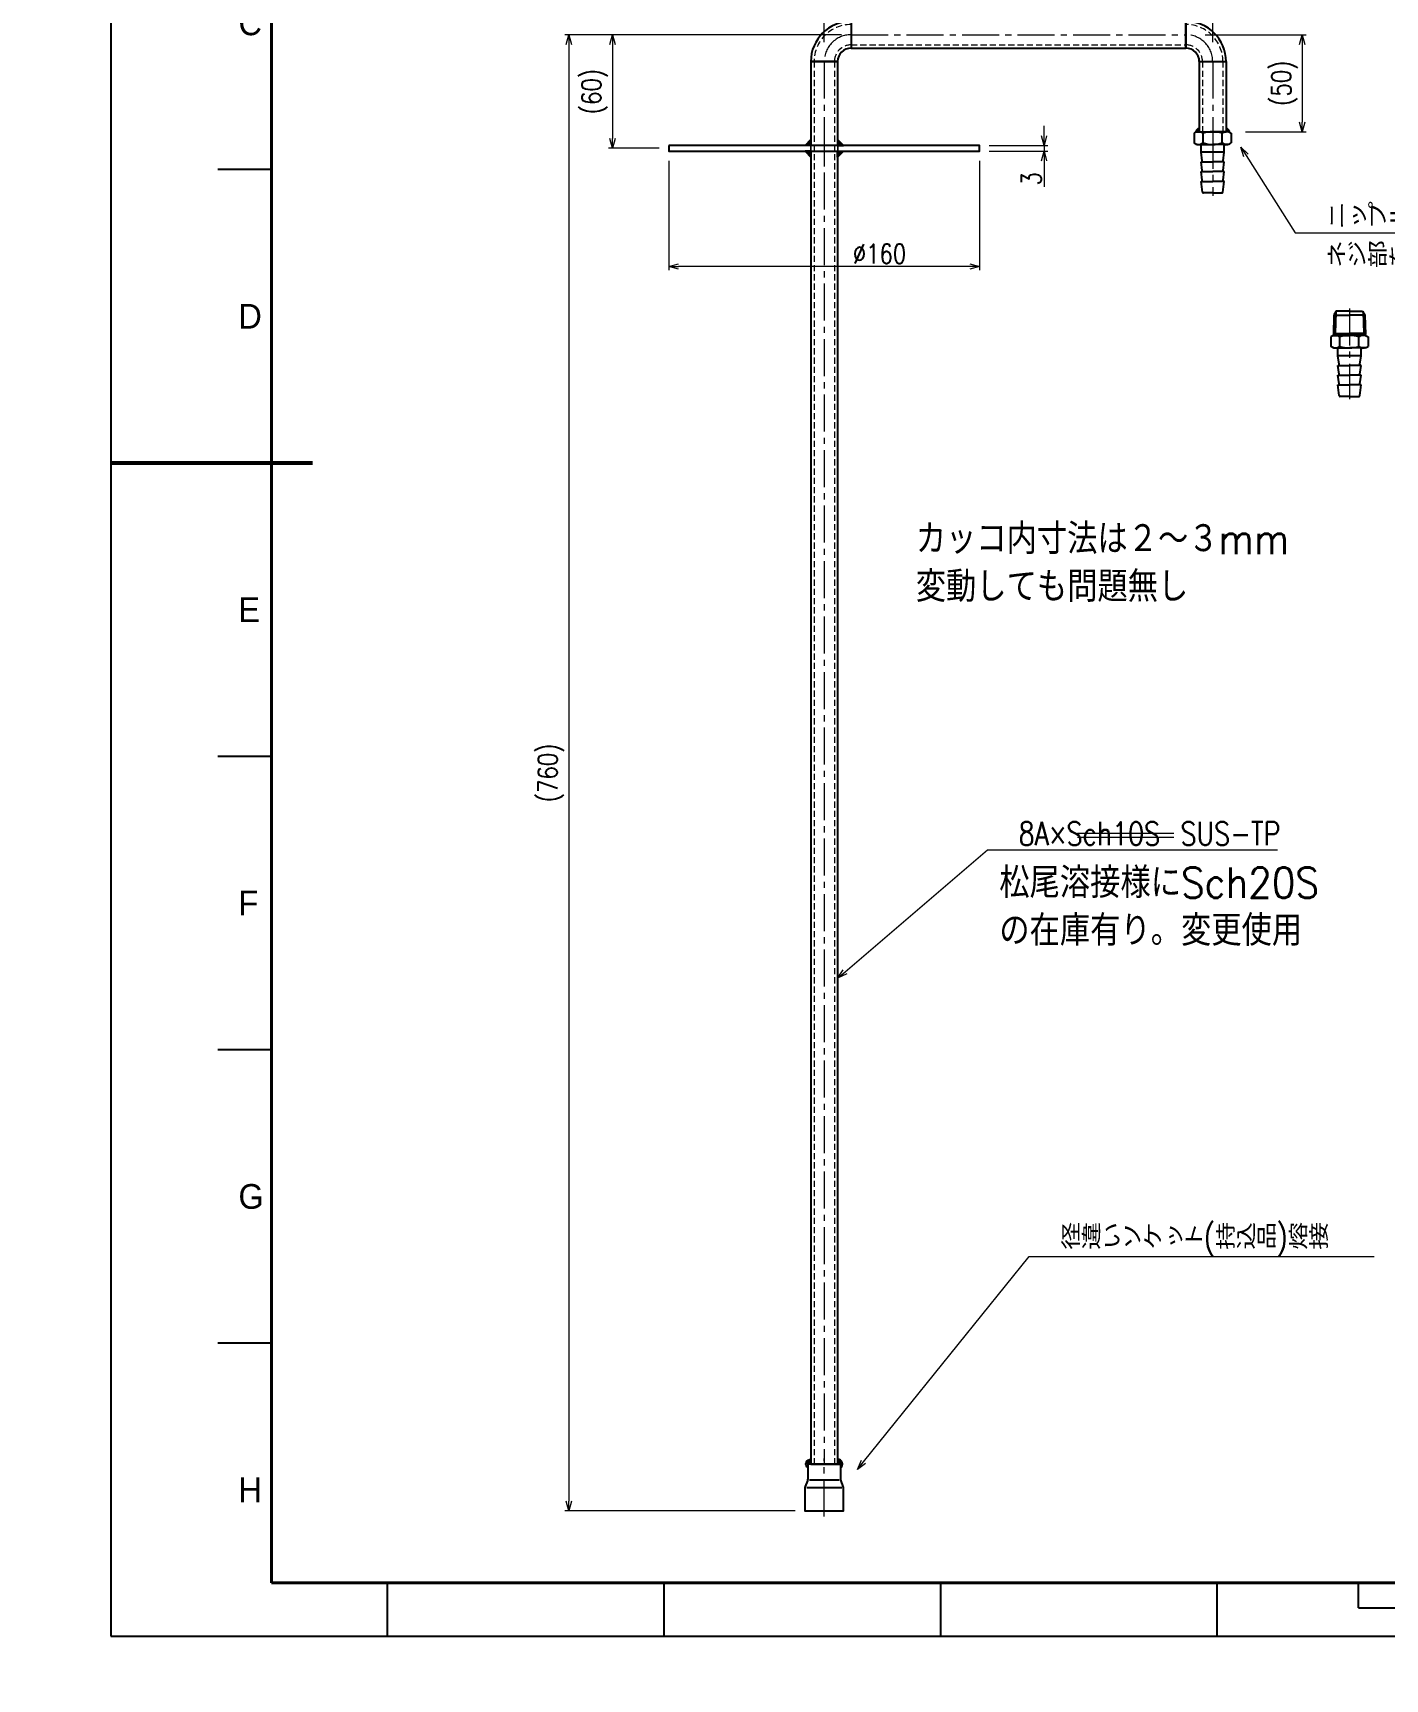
# Model space of a CAD drawing. Header units: millimetres. Extents: x 0 to 70370, y 0 to 11543.
# Drawn here: x 15452 to 16148, y 930 to 1778 of the extents above; entities that cross this region are included whole.
import ezdxf
from ezdxf import colors
from ezdxf.entities.mleader import LeaderData, LeaderLine
from ezdxf.enums import TextEntityAlignment as Align
from ezdxf.math import Vec2, Vec3

# ---------------------------------------------------------------- set-up
doc = ezdxf.new("R2010")
doc.units = ezdxf.units.MM
doc.linetypes.add('CENTER2', pattern=[28.575, 19.05, -3.175, 3.175, -3.175])
doc.linetypes.add('HIDDEN2', pattern=[4.7625, 3.175, -1.5875])
for name, color, linetype, lineweight in [('01_外形線', 7, 'Continuous', 25), ('03_かくれ線', 6, 'HIDDEN2', 13), ('04_中心線', 1, 'CENTER2', 9), ('06_文字', 7, 'Continuous', 13), ('07_寸法線', 3, 'Continuous', 9), ('99_図枠', 7, 'Continuous', 40)]:
    doc.layers.add(name, color=color, linetype=linetype, lineweight=lineweight)
doc.styles.add('KSS_TXT', font='txt.shx', dxfattribs={"bigfont": 'extfont2.shx'})
doc.styles.get("Standard").update_dxf_attribs({"font": 'arial.ttf'})
doc.styles.add('寸法用', font='simplex.shx', dxfattribs={"width": 0.8, "bigfont": '@extfont2.shx'})
doc.styles.add('表題用', font='MS PGothic.ttf')
doc.dimstyles.new('機械製図用', dxfattribs={"dimtxt": 3.5, "dimasz": 3.5, "dimexe": 2, "dimexo": 0, "dimgap": 1.2, "dimtad": 1, "dimdsep": 46, "dimtxsty": '寸法用', "dimblk": 'OPEN30', "dimcen": 0, "dimclrd": 256, "dimclre": 256, "dimclrt": 7, "dimazin": 2, "dimtm": 1e-09, "dimtfac": 0.75, "dimtmove": 0, "dimatfit": 3, "dimldrblk": 'OPEN30', "dimfxl": 1, "dimlwd": -1, "dimlwe": -1, "dimarcsym": 0})

# ---------------------------------------------------------------- blocks, each defined once
blk = doc.blocks.new('_Open30')
at = {"color": 0, "linetype": 'ByBlock', "lineweight": -2}
for p, q in [((-1, 0.27), (0, 0)), ((0, 0), (-1, -0.27)), ((0, 0), (-1, 0))]:
    blk.add_line(p, q, dxfattribs=at)
blk = doc.blocks.new('*D2140')
at = {"layer": '07_寸法線', "transparency": 16777216}
for p, q in [((15868.26, 1776.99), (15725.9, 1776.99)), ((15727.9, 1771.99), (15727.9, 1021.99)), ((15844.46, 1016.99), (15725.9, 1016.99))]:
    blk.add_line(p, q, dxfattribs=at)
at = {"layer": 'Defpoints', "color": 0, "transparency": 16777216}
for p in [(15873.26, 1776.99), (15727.9, 1016.99), (15849.46, 1016.99)]:
    blk.add_point(p, dxfattribs=at)
at = {"layer": '07_寸法線', "transparency": 16777216, "xscale": 5, "yscale": 5, "zscale": 5}
for p, rotation in [((15727.9, 1776.99), 90), ((15727.9, 1016.99), 270)]:
    blk.add_blockref('_Open30', p, dxfattribs=dict(at, rotation=rotation))
at = {"layer": '07_寸法線', "color": 7, "transparency": 16777216, "insert": (15718.78, 1396.99), "char_height": 10, "attachment_point": 5, "rotation": 90, "style": '寸法用'}
blk.add_mtext('(760)', dxfattribs=at)
blk = doc.blocks.new('*D2141')
at = {"layer": '07_寸法線', "transparency": 16777216}
for p, q in [((15859.46, 1773.19), (15859.46, 1816.3)), ((16054.46, 1814.3), (15864.46, 1814.3)), ((16059.46, 1773.19), (16059.46, 1816.3))]:
    blk.add_line(p, q, dxfattribs=at)
at = {"layer": 'Defpoints', "color": 0, "transparency": 16777216}
for p in [(15859.46, 1814.3), (15859.46, 1763.19), (16059.46, 1763.19)]:
    blk.add_point(p, dxfattribs=at)
at = {"layer": '07_寸法線', "transparency": 16777216, "xscale": 5, "yscale": 5, "zscale": 5, "rotation": 180}
blk.add_blockref('_Open30', (15859.46, 1814.3), dxfattribs=at)
at = {"layer": '07_寸法線', "transparency": 16777216, "xscale": 5, "yscale": 5, "zscale": 5}
blk.add_blockref('_Open30', (16059.46, 1814.3), dxfattribs=at)
at = {"layer": '07_寸法線', "color": 7, "transparency": 16777216, "insert": (15959.46, 1823.42), "char_height": 10, "attachment_point": 5, "style": '寸法用'}
blk.add_mtext('(200)', dxfattribs=at)
blk = doc.blocks.new('*D2142')
at = {"layer": '07_寸法線', "transparency": 16777216}
for p, q in [((16055.66, 1776.99), (16107.54, 1776.99)), ((16105.54, 1771.99), (16105.54, 1731.99)), ((16076.36, 1726.99), (16107.54, 1726.99))]:
    blk.add_line(p, q, dxfattribs=at)
at = {"layer": 'Defpoints', "color": 0, "transparency": 16777216}
for p in [(16045.66, 1776.99), (16066.36, 1726.99), (16105.54, 1726.99)]:
    blk.add_point(p, dxfattribs=at)
at = {"layer": '07_寸法線', "transparency": 16777216, "xscale": 5, "yscale": 5, "zscale": 5}
for p, rotation in [((16105.54, 1776.99), 90), ((16105.54, 1726.99), 270)]:
    blk.add_blockref('_Open30', p, dxfattribs=dict(at, rotation=rotation))
at = {"layer": '07_寸法線', "color": 7, "transparency": 16777216, "insert": (16096.42, 1751.99), "char_height": 10, "attachment_point": 5, "rotation": 90, "style": '寸法用'}
blk.add_mtext('(50)', dxfattribs=at)
blk = doc.blocks.new('*D2143')
at = {"layer": '07_寸法線', "transparency": 16777216}
for p, q in [((15854.46, 1776.99), (15748.38, 1776.99)), ((15750.38, 1771.99), (15750.38, 1723.49)), ((15774.46, 1718.49), (15748.38, 1718.49))]:
    blk.add_line(p, q, dxfattribs=at)
at = {"layer": 'Defpoints', "color": 0, "transparency": 16777216}
for p in [(15859.46, 1776.99), (15750.38, 1718.49), (15779.46, 1718.49)]:
    blk.add_point(p, dxfattribs=at)
at = {"layer": '07_寸法線', "transparency": 16777216, "xscale": 5, "yscale": 5, "zscale": 5}
for p, rotation in [((15750.38, 1776.99), 90), ((15750.38, 1718.49), 270)]:
    blk.add_blockref('_Open30', p, dxfattribs=dict(at, rotation=rotation))
at = {"layer": '07_寸法線', "color": 7, "transparency": 16777216, "insert": (15741.26, 1747.74), "char_height": 10, "attachment_point": 5, "rotation": 90, "style": '寸法用'}
blk.add_mtext('(60)', dxfattribs=at)
blk = doc.blocks.new('AM_BALLOON1')
at = {"transparency": 16777216}
blk.add_circle((0, 0), 5, dxfattribs=at)
blk.add_attdef('B_NUMBER', text='', height=3, dxfattribs=at).set_placement((0, 0), align=Align.MIDDLE_CENTER)
blk = doc.blocks.new('_OPEN')
at = {"color": 0, "linetype": 'ByBlock'}
for p, q in [((-1, 0.17), (0, 0)), ((0, 0), (-1, -0.17)), ((0, 0), (-1, 0))]:
    blk.add_line(p, q, dxfattribs=at)
blk = doc.blocks.new('*D2153')
at = {"layer": '07_寸法線', "transparency": 16777216}
for p, q in [((15779.46, 1711.99), (15779.46, 1655.69)), ((15939.46, 1711.99), (15939.46, 1655.69)), ((15934.46, 1657.69), (15784.46, 1657.69))]:
    blk.add_line(p, q, dxfattribs=at)
at = {"layer": 'Defpoints', "color": 0, "transparency": 16777216}
for p in [(15779.46, 1716.99), (15939.46, 1716.99), (15779.46, 1657.69)]:
    blk.add_point(p, dxfattribs=at)
at = {"layer": '07_寸法線', "transparency": 16777216, "xscale": 5, "yscale": 5, "zscale": 5, "rotation": 180}
blk.add_blockref('_Open30', (15779.46, 1657.69), dxfattribs=at)
at = {"layer": '07_寸法線', "transparency": 16777216, "xscale": 5, "yscale": 5, "zscale": 5}
blk.add_blockref('_Open30', (15939.46, 1657.69), dxfattribs=at)
at = {"layer": '07_寸法線', "color": 7, "transparency": 16777216, "insert": (15887.88, 1664.19), "char_height": 10, "attachment_point": 5, "style": '寸法用'}
blk.add_mtext('%%C160', dxfattribs=at)
blk = doc.blocks.new('*D2154')
at = {"layer": '07_寸法線', "transparency": 16777216}
for p, q in [((15972.61, 1724.99), (15972.61, 1729.99)), ((15944.46, 1719.99), (15974.61, 1719.99)), ((15944.46, 1716.99), (15974.61, 1716.99)), ((15972.61, 1719.99), (15972.61, 1716.99)), ((15972.61, 1711.99), (15972.61, 1698.66))]:
    blk.add_line(p, q, dxfattribs=at)
at = {"layer": 'Defpoints', "color": 0, "transparency": 16777216}
for p in [(15939.46, 1719.99), (15939.46, 1716.99), (15972.61, 1716.99)]:
    blk.add_point(p, dxfattribs=at)
at = {"layer": '07_寸法線', "transparency": 16777216, "xscale": 5, "yscale": 5, "zscale": 5}
for p, rotation in [((15972.61, 1719.99), 270), ((15972.61, 1716.99), 90)]:
    blk.add_blockref('_Open30', p, dxfattribs=dict(at, rotation=rotation))
at = {"layer": '07_寸法線', "color": 7, "transparency": 16777216, "insert": (15966.11, 1702.82), "char_height": 10, "attachment_point": 5, "rotation": 90, "style": '寸法用'}
blk.add_mtext('3', dxfattribs=at)

msp = doc.modelspace()

# ---------------------------------------------------------------- hatches: boundary and pattern name
at = {"layer": '01_外形線'}
h = msp.add_hatch(color=256, dxfattribs=at)
h.dxf.hatch_style = 1
h.paths.add_polyline_path([(16052.56, 1726.992), (16052.237, 1726.992, 0.0079079), (16052.108, 1726.992), (16051.21, 1726.992), (16050.143, 1726.376, -0.288159), (16052.56, 1729.484)])
h = msp.add_hatch(color=256, dxfattribs=at)
h.dxf.hatch_style = 1
h.paths.add_polyline_path([(16066.36, 1726.992), (16066.684, 1726.992, -0.0079079), (16066.813, 1726.992), (16067.71, 1726.992), (16068.778, 1726.376, 0.288159), (16066.36, 1729.484)])
h = msp.add_hatch(color=256, dxfattribs=at)
h.dxf.hatch_style = 1
h.paths.add_polyline_path([(15849.56, 1719.991), (15852.56, 1719.991), (15852.56, 1722.991)])
h = msp.add_hatch(color=256, dxfattribs=at)
h.dxf.hatch_style = 1
h.paths.add_polyline_path([(15866.36, 1722.991), (15866.36, 1719.991), (15869.36, 1719.991)])
h = msp.add_hatch(color=256, dxfattribs=at)
h.dxf.hatch_style = 1
h.paths.add_polyline_path([(15852.56, 1713.991), (15852.56, 1716.991), (15849.56, 1716.991)])
h = msp.add_hatch(color=256, dxfattribs=at)
h.dxf.hatch_style = 1
h.paths.add_polyline_path([(15869.36, 1716.991), (15866.36, 1716.991), (15866.36, 1713.991)])
h = msp.add_hatch(color=256, dxfattribs=at)
h.dxf.hatch_style = 1
h.paths.add_polyline_path([(15852.56, 1040.991), (15852.56, 1043.491, 0.4142136), (15850.06, 1040.991)])
h = msp.add_hatch(color=256, dxfattribs=at)
h.dxf.hatch_style = 1
h.paths.add_polyline_path([(15866.36, 1040.991), (15868.86, 1040.991, 0.4142136), (15866.36, 1043.491)])

# ---------------------------------------------------------------- linework, layer by layer
for p, q in [((15873.26, 1783.891), (15873.26, 1770.091)), ((16045.66, 1783.891), (16045.66, 1770.091)), ((15866.36, 1763.191), (15852.56, 1763.191)), ((15852.56, 1763.191), (15852.56, 1719.991)), ((15852.56, 1763.191), (15866.36, 1763.191)), ((15866.36, 1763.191), (15866.36, 1719.991)), ((16052.56, 1763.191), (16066.36, 1763.191)), ((16052.56, 1763.191), (16052.56, 1726.991)), ((16052.56, 1763.191), (16066.36, 1763.191)), ((16066.36, 1763.191), (16066.36, 1726.991)), ((16051.21, 1726.992), (16049.878, 1726.222)), ((16049.878, 1726.222), (16049.878, 1721.261)), ((16051.21, 1720.492), (16049.878, 1721.261)), ((16051.21, 1726.992), (16059.46, 1726.992)), ((16052.56, 1726.991), (16066.36, 1726.991)), ((16052.71, 1726.992), (16059.46, 1726.992)), ((16054.553, 1721.261), (16054.553, 1726.222)), ((16067.71, 1726.992), (16059.46, 1726.992)), ((16064.368, 1721.261), (16064.368, 1726.222)), ((16067.71, 1726.992), (16069.043, 1726.222)), ((16067.71, 1720.492), (16069.043, 1721.261)), ((16069.043, 1726.222), (16069.043, 1721.261)), ((15852.56, 1716.991), (15852.56, 1040.991)), ((15866.36, 1716.991), (15866.36, 1040.991)), ((16051.21, 1720.492), (16052.96, 1720.492)), ((16052.96, 1720.492), (16059.46, 1720.492)), ((16053.46, 1716.492), (16053.46, 1719.992)), ((16065.46, 1716.492), (16053.46, 1716.492)), ((16054.124, 1712.066), (16053.46, 1716.492)), ((16065.96, 1720.492), (16059.46, 1720.492)), ((16064.797, 1712.066), (16065.46, 1716.492)), ((16065.46, 1716.492), (16065.46, 1719.992)), ((16067.71, 1720.492), (16065.96, 1720.492)), ((16054.124, 1707.066), (16053.46, 1711.492)), ((16053.46, 1711.492), (16053.63, 1711.492)), ((16053.46, 1711.492), (16059.46, 1711.492)), ((16053.46, 1706.492), (16053.674, 1706.492)), ((16054.124, 1702.066), (16053.46, 1706.492)), ((16053.46, 1706.492), (16053.63, 1706.492)), ((16053.46, 1706.492), (16059.46, 1706.492)), ((16065.46, 1711.492), (16059.46, 1711.492)), ((16065.46, 1706.492), (16059.46, 1706.492)), ((16064.797, 1707.066), (16065.46, 1711.492)), ((16064.797, 1702.066), (16065.46, 1706.492)), ((16065.46, 1706.492), (16065.247, 1706.492)), ((16065.46, 1711.492), (16065.291, 1711.492)), ((16065.46, 1706.492), (16065.291, 1706.492)), ((16053.46, 1701.492), (16053.674, 1701.492)), ((16054.156, 1695.93), (16053.46, 1701.492)), ((16053.46, 1701.492), (16053.63, 1701.492)), ((16053.46, 1701.492), (16059.46, 1701.492)), ((16059.46, 1695.492), (16054.652, 1695.492)), ((16065.46, 1701.492), (16059.46, 1701.492)), ((16059.46, 1695.492), (16064.269, 1695.492)), ((16064.765, 1695.93), (16065.46, 1701.492)), ((16065.46, 1701.492), (16065.247, 1701.492)), ((16065.46, 1701.492), (16065.291, 1701.492)), ((16121.919, 1632.614), (16121.625, 1622.705)), ((16123.125, 1634.703), (16121.919, 1632.614)), ((16121.919, 1632.614), (16129.875, 1632.614)), ((16122.825, 1634.183), (16122.493, 1623.071)), ((16129.875, 1634.703), (16123.125, 1634.703)), ((16129.875, 1634.703), (16136.625, 1634.703)), ((16137.831, 1632.614), (16129.875, 1632.614)), ((16136.625, 1634.703), (16137.831, 1632.614)), ((16136.926, 1634.183), (16137.257, 1623.071)), ((16137.831, 1632.614), (16138.125, 1622.705)), ((16121.625, 1622.204), (16120.292, 1621.434)), ((16120.292, 1621.434), (16120.292, 1616.473)), ((16121.625, 1622.203), (16122.493, 1623.071)), ((16121.625, 1622.203), (16121.625, 1622.705)), ((16121.625, 1622.204), (16129.875, 1622.204)), ((16121.637, 1623.071), (16129.875, 1623.071)), ((16123.125, 1622.204), (16129.875, 1622.204)), ((16124.968, 1616.473), (16124.968, 1621.434)), ((16138.114, 1623.071), (16129.875, 1623.071)), ((16138.125, 1622.204), (16129.875, 1622.204)), ((16134.783, 1616.473), (16134.783, 1621.434)), ((16138.125, 1622.203), (16137.257, 1623.071)), ((16138.125, 1622.203), (16138.125, 1622.705)), ((16138.125, 1622.204), (16139.458, 1621.434)), ((16139.458, 1621.434), (16139.458, 1616.473)), ((16121.625, 1615.704), (16120.292, 1616.473)), ((16121.625, 1615.704), (16123.375, 1615.704)), ((16123.375, 1615.704), (16129.875, 1615.704)), ((16123.875, 1611.704), (16123.875, 1615.204)), ((16135.875, 1611.704), (16123.875, 1611.704)), ((16124.539, 1607.278), (16123.875, 1611.704)), ((16136.375, 1615.704), (16129.875, 1615.704)), ((16135.211, 1607.278), (16135.875, 1611.704)), ((16135.875, 1611.704), (16135.875, 1615.204)), ((16138.125, 1615.704), (16136.375, 1615.704)), ((16138.125, 1615.704), (16139.458, 1616.473)), ((16124.539, 1602.278), (16123.875, 1606.704)), ((16123.875, 1606.704), (16124.045, 1606.704)), ((16123.875, 1606.704), (16129.875, 1606.704)), ((16135.875, 1606.704), (16129.875, 1606.704)), ((16135.211, 1602.278), (16135.875, 1606.704)), ((16135.875, 1606.704), (16135.706, 1606.704)), ((16123.875, 1601.704), (16124.089, 1601.704)), ((16124.539, 1597.278), (16123.875, 1601.704)), ((16123.875, 1601.704), (16124.045, 1601.704)), ((16123.875, 1601.704), (16129.875, 1601.704)), ((16123.875, 1596.704), (16124.089, 1596.704)), ((16124.57, 1591.142), (16123.875, 1596.704)), ((16123.875, 1596.704), (16124.045, 1596.704)), ((16123.875, 1596.704), (16129.875, 1596.704)), ((16135.875, 1601.704), (16129.875, 1601.704)), ((16135.875, 1596.704), (16129.875, 1596.704)), ((16135.18, 1591.142), (16135.875, 1596.704)), ((16135.211, 1597.278), (16135.875, 1601.704)), ((16135.875, 1601.704), (16135.662, 1601.704)), ((16135.875, 1596.704), (16135.662, 1596.704)), ((16135.875, 1601.704), (16135.706, 1601.704)), ((16135.875, 1596.704), (16135.706, 1596.704)), ((16129.875, 1590.704), (16125.067, 1590.704)), ((16129.875, 1590.704), (16134.684, 1590.704)), ((15852.56, 1040.991), (15866.36, 1040.991)), ((15850.46, 1028.991), (15868.46, 1028.991)), ((15851.81, 1032.991), (15867.11, 1032.991))]:
    msp.add_line(p, q, dxfattribs=at)
for points in [[(15873.26, 1770.091), (16045.66, 1770.091), (16045.66, 1783.891), (15873.26, 1783.891)], [(15779.46, 1719.991), (15779.46, 1716.991), (15939.46, 1716.991), (15939.46, 1719.991)]]:
    msp.add_lwpolyline(points, close=True, dxfattribs=at)
for points in [[(15852.56, 1722.991), (15852.56, 1719.991), (15849.56, 1719.991), (15852.56, 1722.991)], [(15866.36, 1722.991), (15866.36, 1719.991), (15869.36, 1719.991), (15866.36, 1722.991)], [(15852.56, 1713.991), (15852.56, 1716.991), (15849.56, 1716.991), (15852.56, 1713.991)], [(15866.36, 1713.991), (15866.36, 1716.991), (15869.36, 1716.991), (15866.36, 1713.991)]]:
    msp.add_lwpolyline(points, dxfattribs=at)
for points in [[(15852.56, 1043.491), (15852.56, 1040.991), (15850.96, 1040.991), (15850.96, 1039.07, -0.7015621)], [(15866.36, 1043.491), (15866.36, 1040.991), (15867.96, 1040.991), (15867.96, 1039.07, 0.7015621)], [(15849.46, 1028.447), (15849.46, 1016.991), (15869.46, 1016.991), (15869.46, 1028.447, 0.089934), (15869.269, 1029.501), (15868.151, 1032.482, -0.089934), (15867.96, 1033.535), (15867.96, 1040.991), (15850.96, 1040.991), (15850.96, 1033.535, -0.089934), (15850.769, 1032.482), (15849.651, 1029.501, 0.089934)]]:
    msp.add_lwpolyline(points, format="xyb", close=True, dxfattribs=at)
for centre, radius, start, end in [((15873.26, 1763.191), 20.7, 90, 180), ((16045.66, 1763.191), 20.7, 0, 90), ((15873.26, 1763.191), 6.9, 90, 180), ((16045.66, 1763.191), 6.9, 0, 90), ((16052.173, 1722.928), 4.064, 54.14728, 109.828088), ((16052.173, 1724.556), 4.064, 250.171912, 305.85272), ((16059.46, 1710.954), 16.038, 72.182234, 107.817766), ((16059.46, 1736.524), 16.032, 252.17579, 287.82421), ((16066.748, 1722.928), 4.064, 70.171912, 125.85272), ((16066.748, 1724.556), 4.064, 234.14728, 289.828088), ((16052.96, 1719.992), 0.5, 0, 90), ((16053.63, 1711.992), 0.5, 270, 8.530766), ((16065.291, 1711.992), 0.5, 171.469234, 270), ((16065.96, 1719.992), 0.5, 90, 180), ((16053.63, 1706.992), 0.5, 270, 8.530766), ((16065.291, 1706.992), 0.5, 171.469234, 270), ((16053.63, 1701.992), 0.5, 270, 8.530766), ((16054.652, 1695.992), 0.5, 187.125016, 270), ((16064.269, 1695.992), 0.5, 270, 352.874984), ((16065.291, 1701.992), 0.5, 171.469234, 270), ((16122.587, 1618.14), 4.064, 54.14728, 109.828088), ((16129.875, 1606.165), 16.038, 72.182234, 107.817766), ((16137.163, 1618.14), 4.064, 70.171912, 125.85272), ((16122.587, 1619.767), 4.064, 250.171912, 305.85272), ((16123.375, 1615.204), 0.5, 0, 90), ((16129.875, 1631.736), 16.032, 252.17579, 287.82421), ((16137.163, 1619.767), 4.064, 234.14728, 289.828088), ((16136.375, 1615.204), 0.5, 90, 180), ((16124.045, 1607.204), 0.5, 270, 8.530766), ((16124.045, 1602.204), 0.5, 270, 8.530766), ((16135.706, 1607.204), 0.5, 171.469234, 270), ((16135.706, 1602.204), 0.5, 171.469234, 270), ((16124.045, 1597.204), 0.5, 270, 8.530766), ((16135.706, 1597.204), 0.5, 171.469234, 270), ((16125.067, 1591.204), 0.5, 187.125016, 270), ((16134.684, 1591.204), 0.5, 270, 352.874984)]:
    msp.add_arc(centre, radius, start, end, dxfattribs=at)
at = {"layer": '03_かくれ線'}
for p, q in [((15873.26, 1771.741), (16045.66, 1771.741)), ((15854.21, 1763.191), (15854.21, 1040.991)), ((15864.71, 1763.191), (15864.71, 1040.991)), ((16054.21, 1763.191), (16054.21, 1726.991)), ((16064.71, 1763.191), (16064.71, 1726.991)), ((15852.46, 1719.991), (15852.46, 1716.991)), ((15852.56, 1719.991), (15852.56, 1716.991)), ((15866.36, 1719.991), (15866.36, 1716.991)), ((15866.46, 1719.991), (15866.46, 1716.991))]:
    msp.add_line(p, q, dxfattribs=at)
for centre, radius, start, end in [((15873.26, 1763.191), 19.05, 90, 180), ((16045.66, 1763.191), 19.05, 0, 90), ((15873.26, 1763.191), 8.55, 90, 180), ((16045.66, 1763.191), 8.55, 0, 90)]:
    msp.add_arc(centre, radius, start, end, dxfattribs=at)
at = {"layer": '04_中心線'}
for p, q in [((15873.26, 1776.991), (16045.66, 1776.991)), ((15859.46, 1763.191), (15859.46, 1040.991)), ((16059.46, 1763.191), (16059.46, 1726.991)), ((15859.46, 1725.991), (15859.46, 1710.991)), ((16059.46, 1726.992), (16059.46, 1694.095)), ((16129.875, 1636.101), (16129.875, 1589.307)), ((15859.46, 1013.991), (15859.46, 1043.991))]:
    msp.add_line(p, q, dxfattribs=at)
for centre, start, end in [((15873.26, 1763.191), 90, 180), ((16045.66, 1763.191), 0, 90)]:
    msp.add_arc(centre, 13.8, start, end, dxfattribs=at)
at = {"layer": '07_寸法線'}
for p, q in [((15989.932, 1365.905), (16039.457, 1365.905)), ((15989.932, 1363.894), (16039.457, 1363.894))]:
    msp.add_line(p, q, dxfattribs=at)
at = {"layer": '99_図枠', "lineweight": 25}
for p, q in [((15574.827, 1707.558), (15547.249, 1707.558)), ((15574.827, 1405.442), (15547.249, 1405.442)), ((15574.827, 1254.384), (15547.249, 1254.384)), ((15574.827, 1103.326), (15547.249, 1103.326)), ((15634.588, 952.392), (15634.588, 979.847)), ((15777, 952.392), (15777, 979.847)), ((15919.411, 952.392), (15919.411, 979.847)), ((16061.823, 952.392), (16061.823, 979.847)), ((16134.503, 967.118), (16134.503, 979.847)), ((16134.503, 967.118), (16558.788, 967.118))]:
    msp.add_line(p, q, dxfattribs=at)
at = {"layer": '99_図枠', "lineweight": 53}
msp.add_line((15492.177, 1556.5), (15596.042, 1556.5), dxfattribs=at)
at = {"layer": '99_図枠'}
msp.add_lwpolyline([(15574.827, 979.847), (17173.536, 979.847), (17173.536, 2133.153), (15574.827, 2133.153)], close=True, dxfattribs=at)
at = {"layer": 'Defpoints'}
msp.add_lwpolyline([(15492.177, 952.392), (17201.115, 952.392), (17201.115, 2160.732), (15492.177, 2160.732)], close=True, dxfattribs=at)

# ---------------------------------------------------------------- texts
at = {"layer": '06_文字', "color": 3, "style": 'KSS_TXT', "width": 0.9}
for s, p in [('カッコ内寸法は２～３mm', (15906.571, 1509.582)), ('変動しても問題無し', (15906.571, 1484.974)), ('松尾溶接様にSch20S', (15949.598, 1332.52)), ('の在庫有り。変更使用', (15949.598, 1307.912))]:
    msp.add_text(s, height=15.75, dxfattribs=at).set_placement(p)
at = {"layer": '99_図枠', "lineweight": 13, "style": '表題用'}
for s, p in [('C', (15557.856, 1783.087)), ('D', (15557.856, 1632.029)), ('E', (15557.856, 1480.971)), ('F', (15557.856, 1329.913)), ('G', (15557.856, 1178.855)), ('H', (15557.856, 1027.797))]:
    msp.add_text(s, height=12.729, dxfattribs=at).set_placement(p, align=Align.MIDDLE_LEFT)

# ---------------------------------------------------------------- dimensions: what is measured, and where the dimension line sits
at = {"layer": '07_寸法線'}
dim = msp.add_linear_dim(base=(15859.46, 1814.3), p1=(16059.46, 1763.191), p2=(15859.46, 1763.191), text='(<>)', dimstyle='機械製図用', override={"dimtxt": 10, "dimasz": 5, "dimexo": 10, "dimgap": 1.5}, dxfattribs=at)
dim.commit()
dim.dimension.update_dxf_attribs({"geometry": '*D2141', "text_midpoint": (15959.46, 1823.419)})
for base, p1, p2, text, override, picture, middle in [((15727.9, 1016.991), (15873.26, 1776.991), (15849.46, 1016.991), '(<>)', {"dimtxt": 10, "dimasz": 5, "dimexo": 5, "dimgap": 1.5}, '*D2140', (15718.781, 1396.991)), ((15750.382, 1718.491), (15859.46, 1776.991), (15779.46, 1718.491), '(60)', {"dimtxt": 10, "dimasz": 5, "dimexo": 5, "dimgap": 1.5}, '*D2143', (15741.263, 1747.741)), ((16105.544, 1726.992), (16045.66, 1776.991), (16066.36, 1726.992), '(<>)', {"dimtxt": 10, "dimasz": 5, "dimexo": 10, "dimgap": 1.5}, '*D2142', (16096.425, 1751.992))]:
    dim = msp.add_linear_dim(base=base, p1=p1, p2=p2, angle=90, text=text, dimstyle='機械製図用', override=override, dxfattribs=at)
    dim.commit()
    dim.dimension.update_dxf_attribs({"geometry": picture, "text_midpoint": middle})
dim = msp.add_linear_dim(base=(15972.615, 1716.991), p1=(15939.46, 1719.991), p2=(15939.46, 1716.991), angle=90, dimstyle='機械製図用', override={"dimtxt": 10, "dimasz": 5, "dimexo": 5, "dimgap": 1.5}, dxfattribs=at)
dim.commit()
dim.dimension.update_dxf_attribs({"geometry": '*D2154', "text_midpoint": (15966.115, 1702.825)})
dim = msp.add_linear_dim(base=(15779.46, 1657.687), p1=(15939.46, 1716.991), p2=(15779.46, 1716.991), text='%%C<>', dimstyle='機械製図用', override={"dimtxt": 10, "dimasz": 5, "dimexo": 5, "dimgap": 1.5, "dimtmove": 2}, dxfattribs=at)
dim.commit()
dim.dimension.update_dxf_attribs({"geometry": '*D2153', "text_midpoint": (15887.876, 1664.187), "dimtype": 160})

# ---------------------------------------------------------------- leaders
ml = msp.add_multileader_block('Standard', dxfattribs=at)
ml.set_content('AM_BALLOON1', color=256, scale=9.3744318)
ml.set_attribute('B_NUMBER', '1', width=0)
ml.set_leader_properties(color=256, linetype='ByLayer', lineweight=-1)
ml.set_arrow_properties(name='OPEN')
ml.build(insert=Vec2(0, 0))
ml.multileader.update_dxf_attribs({"leader_type": 0, "has_dogleg": 0, "text_right_attachment_type": 6, "dogleg_length": 0, "arrow_head_size": 4.688, "scale": 2.5, "block_connection_type": 1})
ctx = ml.context
ctx.base_point, ctx.scale, ctx.char_height, ctx.arrow_head_size, ctx.landing_gap_size, ctx.plane_origin = Vec3(33418.771, 3166.995), 2.5, 9.375, 4.688, 4.688, Vec3(33418.771, 3166.995)
ctx.right_attachment, ctx.attachment_type = 6, 1
notes = []
notes.append((ctx, [(0, (0, 0, 0), (0, 0), (1, 0), 1, [])]))
ctx.block.insert = Vec3(33418.771, 3166.995)
ml = msp.add_multileader_block('Standard', dxfattribs=at)
ml.set_content('AM_BALLOON1', color=256, scale=7.4995455)
ml.set_attribute('B_NUMBER', '1A', width=0)
ml.set_leader_properties(color=256, linetype='ByLayer', lineweight=-1)
ml.set_arrow_properties(name='OPEN')
ml.build(insert=Vec2(0, 0))
ml.multileader.update_dxf_attribs({"leader_type": 0, "has_dogleg": 0, "text_right_attachment_type": 6, "dogleg_length": 0, "arrow_head_size": 3.75, "scale": 2.5, "block_connection_type": 1})
ctx = ml.context
ctx.base_point, ctx.scale, ctx.char_height, ctx.arrow_head_size, ctx.landing_gap_size, ctx.plane_origin = Vec3(35324.795, 3132.322), 2.5, 7.5, 3.75, 3.75, Vec3(35324.795, 3132.322)
ctx.right_attachment, ctx.attachment_type = 6, 1
notes.append((ctx, [(0, (0, 0, 0), (0, 0), (1, 0), 1, [])]))
ctx.block.insert = Vec3(35324.795, 3132.322)
ml = msp.add_multileader_block('Standard', dxfattribs=at)
ml.set_content('AM_BALLOON1', color=256, scale=7.4995455)
ml.set_attribute('B_NUMBER', '2', width=0)
ml.set_leader_properties(color=256, linetype='ByLayer', lineweight=-1)
ml.set_arrow_properties(name='OPEN')
ml.build(insert=Vec2(0, 0))
ml.multileader.update_dxf_attribs({"leader_type": 0, "has_dogleg": 0, "text_right_attachment_type": 6, "dogleg_length": 0, "arrow_head_size": 3.75, "scale": 2.5, "block_connection_type": 1})
ctx = ml.context
ctx.base_point, ctx.scale, ctx.char_height, ctx.arrow_head_size, ctx.landing_gap_size, ctx.plane_origin = Vec3(37084.606, 2712.991), 2.5, 7.5, 3.75, 3.75, Vec3(37084.606, 2712.991)
ctx.right_attachment, ctx.attachment_type = 6, 1
notes.append((ctx, [(0, (0, 0, 0), (0, 0), (1, 0), 1, [])]))
ctx.block.insert = Vec3(37084.606, 2712.991)
ml = msp.add_multileader_block('Standard', dxfattribs=at)
ml.set_content('AM_BALLOON1', color=256, scale=7.4995455)
ml.set_attribute('B_NUMBER', '3', width=0)
ml.set_leader_properties(color=256, linetype='ByLayer', lineweight=-1)
ml.set_arrow_properties(name='OPEN')
ml.build(insert=Vec2(0, 0))
ml.multileader.update_dxf_attribs({"leader_type": 0, "has_dogleg": 0, "text_right_attachment_type": 6, "dogleg_length": 0, "arrow_head_size": 3.75, "scale": 2.5, "block_connection_type": 1})
ctx = ml.context
ctx.base_point, ctx.scale, ctx.char_height, ctx.arrow_head_size, ctx.landing_gap_size, ctx.plane_origin = Vec3(38565.945, 2679.176), 2.5, 7.5, 3.75, 3.75, Vec3(38565.945, 2679.176)
ctx.right_attachment, ctx.attachment_type = 6, 1
notes.append((ctx, [(0, (0, 0, 0), (0, 0), (1, 0), 1, [])]))
ctx.block.insert = Vec3(38565.945, 2679.176)
ml = msp.add_multileader_block('Standard', dxfattribs=at)
ml.set_content('AM_BALLOON1', color=256, scale=6.9995758)
ml.set_attribute('B_NUMBER', '1', width=0)
ml.set_leader_properties(color=256, linetype='ByLayer', lineweight=-1)
ml.set_arrow_properties(name='OPEN')
ml.build(insert=Vec2(0, 0))
ml.multileader.update_dxf_attribs({"leader_type": 0, "has_dogleg": 0, "text_right_attachment_type": 6, "dogleg_length": 0, "arrow_head_size": 3.5, "scale": 2.5, "block_connection_type": 1})
ctx = ml.context
ctx.base_point, ctx.scale, ctx.char_height, ctx.arrow_head_size, ctx.landing_gap_size, ctx.plane_origin = Vec3(22618.86, 2460.666), 2.5, 7, 3.5, 3.5, Vec3(22618.86, 2460.666)
ctx.right_attachment, ctx.attachment_type = 6, 1
notes.append((ctx, [(0, (0, 0, 0), (0, 0), (1, 0), 1, [])]))
ctx.block.insert = Vec3(22618.86, 2460.666)
ml = msp.add_multileader_block('Standard', dxfattribs=at)
ml.set_content('AM_BALLOON1', color=256, scale=7.4995455)
ml.set_attribute('B_NUMBER', '1B', width=0)
ml.set_leader_properties(color=256, linetype='ByLayer', lineweight=-1)
ml.set_arrow_properties(name='OPEN')
ml.build(insert=Vec2(0, 0))
ml.multileader.update_dxf_attribs({"leader_type": 0, "has_dogleg": 0, "text_right_attachment_type": 6, "dogleg_length": 0, "arrow_head_size": 3.75, "scale": 2.5, "block_connection_type": 1})
ctx = ml.context
ctx.base_point, ctx.scale, ctx.char_height, ctx.arrow_head_size, ctx.landing_gap_size, ctx.plane_origin = Vec3(35324.795, 2449.628), 2.5, 7.5, 3.75, 3.75, Vec3(35324.795, 2449.628)
ctx.right_attachment, ctx.attachment_type = 6, 1
notes.append((ctx, [(0, (0, 0, 0), (0, 0), (1, 0), 1, [])]))
ctx.block.insert = Vec3(35324.795, 2449.628)
ml = msp.add_multileader_block('Standard', dxfattribs=at)
ml.set_content('AM_BALLOON1', color=256, scale=5.2496818)
ml.set_attribute('B_NUMBER', '1', width=0)
ml.set_leader_properties(color=256, linetype='ByLayer', lineweight=-1)
ml.set_arrow_properties(name='OPEN')
ml.build(insert=Vec2(0, 0))
ml.multileader.update_dxf_attribs({"leader_type": 0, "has_dogleg": 0, "text_right_attachment_type": 6, "dogleg_length": 0, "arrow_head_size": 2.625, "scale": 2.5, "block_connection_type": 1})
ctx = ml.context
ctx.base_point, ctx.scale, ctx.char_height, ctx.arrow_head_size, ctx.landing_gap_size, ctx.plane_origin = Vec3(15728.524, 2067.426), 2.5, 5.25, 2.625, 2.625, Vec3(15728.524, 2067.426)
ctx.right_attachment, ctx.attachment_type = 6, 1
notes.append((ctx, [(0, (0, 0, 0), (0, 0), (1, 0), 1, [])]))
ctx.block.insert = Vec3(15728.524, 2067.426)
ml = msp.add_multileader_block('Standard', dxfattribs=at)
ml.set_content('AM_BALLOON1', color=256, scale=5.0246955)
ml.set_attribute('B_NUMBER', '1', width=0)
ml.set_leader_properties(color=256, linetype='ByLayer', lineweight=-1)
ml.set_arrow_properties(name='OPEN')
ml.build(insert=Vec2(0, 0))
ml.multileader.update_dxf_attribs({"leader_type": 0, "has_dogleg": 0, "text_right_attachment_type": 6, "dogleg_length": 0, "arrow_head_size": 2.513, "scale": 2.5, "block_connection_type": 1})
ctx = ml.context
ctx.base_point, ctx.scale, ctx.char_height, ctx.arrow_head_size, ctx.landing_gap_size, ctx.plane_origin = Vec3(40332.084, 2013.345), 2.5, 5.025, 2.513, 2.513, Vec3(40332.084, 2013.345)
ctx.right_attachment, ctx.attachment_type = 6, 1
notes.append((ctx, [(0, (0, 0, 0), (0, 0), (1, 0), 1, [])]))
ctx.block.insert = Vec3(40332.084, 2013.345)
ml = msp.add_multileader_block('Standard', dxfattribs=at)
ml.set_content('AM_BALLOON1', color=256, scale=5.0246955)
ml.set_attribute('B_NUMBER', '2', width=0)
ml.set_leader_properties(color=256, linetype='ByLayer', lineweight=-1)
ml.set_arrow_properties(name='OPEN')
ml.build(insert=Vec2(0, 0))
ml.multileader.update_dxf_attribs({"leader_type": 0, "has_dogleg": 0, "text_right_attachment_type": 6, "dogleg_length": 0, "arrow_head_size": 2.513, "scale": 2.5, "block_connection_type": 1})
ctx = ml.context
ctx.base_point, ctx.scale, ctx.char_height, ctx.arrow_head_size, ctx.landing_gap_size, ctx.plane_origin = Vec3(41277.991, 2013.345), 2.5, 5.025, 2.513, 2.513, Vec3(41277.991, 2013.345)
ctx.right_attachment, ctx.attachment_type = 6, 1
notes.append((ctx, [(0, (0, 0, 0), (0, 0), (1, 0), 1, [])]))
ctx.block.insert = Vec3(41277.991, 2013.345)
ml = msp.add_multileader_block('Standard', dxfattribs=at)
ml.set_content('AM_BALLOON1', color=256, scale=7.4995455)
ml.set_attribute('B_NUMBER', '3', width=0)
ml.set_leader_properties(color=256, linetype='ByLayer', lineweight=-1)
ml.set_arrow_properties(name='OPEN')
ml.build(insert=Vec2(0, 0))
ml.multileader.update_dxf_attribs({"leader_type": 0, "has_dogleg": 0, "text_right_attachment_type": 6, "dogleg_length": 0, "arrow_head_size": 3.75, "scale": 2.5, "block_connection_type": 1})
ctx = ml.context
ctx.base_point, ctx.scale, ctx.char_height, ctx.arrow_head_size, ctx.landing_gap_size, ctx.plane_origin = Vec3(38565.945, 1903.883), 2.5, 7.5, 3.75, 3.75, Vec3(38565.945, 1903.883)
ctx.right_attachment, ctx.attachment_type = 6, 1
notes.append((ctx, [(0, (0, 0, 0), (0, 0), (1, 0), 1, [])]))
ctx.block.insert = Vec3(38565.945, 1903.883)
ml = msp.add_multileader_block('Standard', dxfattribs=at)
ml.set_content('AM_BALLOON1', color=256, scale=5.2496818)
ml.set_attribute('B_NUMBER', '2', width=0)
ml.set_leader_properties(color=256, linetype='ByLayer', lineweight=-1)
ml.set_arrow_properties(name='OPEN')
ml.build(insert=Vec2(0, 0))
ml.multileader.update_dxf_attribs({"leader_type": 0, "has_dogleg": 0, "text_right_attachment_type": 6, "dogleg_length": 0, "arrow_head_size": 2.625, "scale": 2.5, "block_connection_type": 1})
ctx = ml.context
ctx.base_point, ctx.scale, ctx.char_height, ctx.arrow_head_size, ctx.landing_gap_size, ctx.plane_origin = Vec3(16683.432, 1742.198), 2.5, 5.25, 2.625, 2.625, Vec3(16683.432, 1742.198)
ctx.right_attachment, ctx.attachment_type = 6, 1
notes.append((ctx, [(0, (0, 0, 0), (0, 0), (1, 0), 1, [])]))
ctx.block.insert = Vec3(16683.432, 1742.198)
ml = msp.add_multileader_block('Standard', dxfattribs=at)
ml.set_content('AM_BALLOON1', color=256, scale=7.4995455)
ml.set_attribute('B_NUMBER', '1C', width=0)
ml.set_leader_properties(color=256, linetype='ByLayer', lineweight=-1)
ml.set_arrow_properties(name='OPEN')
ml.build(insert=Vec2(0, 0))
ml.multileader.update_dxf_attribs({"leader_type": 0, "has_dogleg": 0, "text_right_attachment_type": 6, "dogleg_length": 0, "arrow_head_size": 3.75, "scale": 2.5, "block_connection_type": 1})
ctx = ml.context
ctx.base_point, ctx.scale, ctx.char_height, ctx.arrow_head_size, ctx.landing_gap_size, ctx.plane_origin = Vec3(35324.795, 1714.135), 2.5, 7.5, 3.75, 3.75, Vec3(35324.795, 1714.135)
ctx.right_attachment, ctx.attachment_type = 6, 1
notes.append((ctx, [(0, (0, 0, 0), (0, 0), (1, 0), 1, [])]))
ctx.block.insert = Vec3(35324.795, 1714.135)
ml = msp.add_multileader_mtext('Standard', dxfattribs=at)
ml.set_content('ニップル(持込品)\\Pネジ部を飛ばして熔接', color=7, style='寸法用')
ml.set_leader_properties(color=256, linetype='ByLayer', lineweight=-1)
ml.set_arrow_properties(name='OPEN30')
ml.build(insert=Vec2(0, 0))
ml.multileader.update_dxf_attribs({"has_dogleg": 0, "text_left_attachment_type": 6, "text_right_attachment_type": 6, "arrow_head_size": 5})
ctx = ml.context
ctx.base_point, ctx.char_height, ctx.arrow_head_size, ctx.landing_gap_size, ctx.plane_origin = Vec3(16101.854, 1675.042), 12, 5, 16, Vec3(16272.068, 1575.922)
ctx.left_attachment, ctx.right_attachment = 6, 6
notes.append((ctx, [(0, (1, 1, 0), (16093.854, 1675.042), (1, 0), 8, [(0, [(16073.946, 1719.062)], 0, [])])]))
ctx.mtext.insert, ctx.mtext.width, ctx.mtext.defined_height, ctx.mtext.flow_direction = Vec3(16117.854, 1689.442), 244.21986, 16.567, 5
ml = msp.add_multileader_block('Standard', dxfattribs=at)
ml.set_content('AM_BALLOON1', color=256, scale=6.9995758)
ml.set_attribute('B_NUMBER', '2', width=0)
ml.set_leader_properties(color=256, linetype='ByLayer', lineweight=-1)
ml.set_arrow_properties(name='OPEN')
ml.build(insert=Vec2(0, 0))
ml.multileader.update_dxf_attribs({"leader_type": 0, "has_dogleg": 0, "text_right_attachment_type": 6, "dogleg_length": 0, "arrow_head_size": 3.5, "scale": 2.5, "block_connection_type": 1})
ctx = ml.context
ctx.base_point, ctx.scale, ctx.char_height, ctx.arrow_head_size, ctx.landing_gap_size, ctx.plane_origin = Vec3(22743.872, 1508.25), 2.5, 7, 3.5, 3.5, Vec3(22743.872, 1508.25)
ctx.right_attachment, ctx.attachment_type = 6, 1
notes.append((ctx, [(0, (0, 0, 0), (0, 0), (1, 0), 1, [])]))
ctx.block.insert = Vec3(22743.872, 1508.25)
ml = msp.add_multileader_block('Standard', dxfattribs=at)
ml.set_content('AM_BALLOON1', color=256, scale=6.9995758)
ml.set_attribute('B_NUMBER', '3', width=0)
ml.set_leader_properties(color=256, linetype='ByLayer', lineweight=-1)
ml.set_arrow_properties(name='OPEN')
ml.build(insert=Vec2(0, 0))
ml.multileader.update_dxf_attribs({"leader_type": 0, "has_dogleg": 0, "text_right_attachment_type": 6, "dogleg_length": 0, "arrow_head_size": 3.5, "scale": 2.5, "block_connection_type": 1})
ctx = ml.context
ctx.base_point, ctx.scale, ctx.char_height, ctx.arrow_head_size, ctx.landing_gap_size, ctx.plane_origin = Vec3(23368.684, 1508.25), 2.5, 7, 3.5, 3.5, Vec3(23368.684, 1508.25)
ctx.right_attachment, ctx.attachment_type = 6, 1
notes.append((ctx, [(0, (0, 0, 0), (0, 0), (1, 0), 1, [])]))
ctx.block.insert = Vec3(23368.684, 1508.25)
ml = msp.add_multileader_block('Standard', dxfattribs=at)
ml.set_content('AM_BALLOON1', color=256, scale=2.4998485)
ml.set_attribute('B_NUMBER', '4', width=0)
ml.set_leader_properties(color=256, linetype='ByLayer', lineweight=-1)
ml.set_arrow_properties(name='OPEN')
ml.build(insert=Vec2(0, 0))
ml.multileader.update_dxf_attribs({"leader_type": 0, "has_dogleg": 0, "text_right_attachment_type": 6, "dogleg_length": 0, "arrow_head_size": 1.25, "scale": 2.5, "block_connection_type": 1})
ctx = ml.context
ctx.base_point, ctx.scale, ctx.char_height, ctx.arrow_head_size, ctx.landing_gap_size, ctx.plane_origin = Vec3(28311.936, 1443.584), 2.5, 2.5, 1.25, 1.25, Vec3(28311.936, 1443.584)
ctx.right_attachment, ctx.attachment_type = 6, 1
notes.append((ctx, [(0, (0, 0, 0), (0, 0), (1, 0), 1, [])]))
ctx.block.insert = Vec3(28311.936, 1443.584)
ml = msp.add_multileader_mtext('Standard', dxfattribs=at)
ml.set_content('8A×Sch10S\u3000SUS-TP', color=7, style='寸法用')
ml.set_leader_properties(color=256, linetype='ByLayer', lineweight=-1)
ml.set_arrow_properties(name='OPEN30')
ml.build(insert=Vec2(0, 0))
ml.multileader.update_dxf_attribs({"has_dogleg": 0, "text_left_attachment_type": 6, "text_right_attachment_type": 6, "arrow_head_size": 5})
ctx = ml.context
ctx.base_point, ctx.char_height, ctx.arrow_head_size, ctx.landing_gap_size, ctx.plane_origin = Vec3(15943.558, 1357.271), 12, 5, 16, Vec3(16373.401, 1263.048)
ctx.left_attachment, ctx.right_attachment = 6, 6
notes.append((ctx, [(0, (1, 1, 0), (15935.558, 1357.271), (1, 0), 8, [(0, [(15866.36, 1291.178)], 0, [])])]))
ctx.mtext.insert, ctx.mtext.width, ctx.mtext.defined_height, ctx.mtext.line_spacing_factor, ctx.mtext.flow_direction = Vec3(15959.558, 1371.671), 180, 16.567, 0.3, 5
ml = msp.add_multileader_mtext('Standard', dxfattribs=at)
ml.set_content('径違いソケット(持込品)熔接', color=7, style='寸法用')
ml.set_leader_properties(color=256, linetype='ByLayer', lineweight=-1)
ml.set_arrow_properties(name='OPEN30')
ml.build(insert=Vec2(0, 0))
ml.multileader.update_dxf_attribs({"has_dogleg": 0, "text_left_attachment_type": 6, "text_right_attachment_type": 6, "arrow_head_size": 5})
ctx = ml.context
ctx.base_point, ctx.char_height, ctx.arrow_head_size, ctx.landing_gap_size, ctx.plane_origin = Vec3(15965.012, 1147.957), 12, 5, 16, Vec3(16100.459, 895.149)
ctx.left_attachment, ctx.right_attachment = 6, 6
notes.append((ctx, [(0, (1, 1, 0), (15957.012, 1147.957), (1, 0), 8, [(0, [(15876.541, 1038.289)], 0, [])])]))
ctx.mtext.insert, ctx.mtext.width, ctx.mtext.defined_height, ctx.mtext.line_spacing_factor, ctx.mtext.flow_direction = Vec3(15981.012, 1163.957), 160, 11.169, 0.3, 5
ml = msp.add_multileader_block('Standard', dxfattribs=at)
ml.set_content('AM_BALLOON1', color=256, scale=2.4998485)
ml.set_attribute('B_NUMBER', '5', width=0)
ml.set_leader_properties(color=256, linetype='ByLayer', lineweight=-1)
ml.set_arrow_properties(name='OPEN')
ml.build(insert=Vec2(0, 0))
ml.multileader.update_dxf_attribs({"leader_type": 0, "has_dogleg": 0, "text_right_attachment_type": 6, "dogleg_length": 0, "arrow_head_size": 1.25, "scale": 2.5, "block_connection_type": 1})
ctx = ml.context
ctx.base_point, ctx.scale, ctx.char_height, ctx.arrow_head_size, ctx.landing_gap_size, ctx.plane_origin = Vec3(28311.936, 1131.036), 2.5, 2.5, 1.25, 1.25, Vec3(28311.936, 1131.036)
ctx.right_attachment, ctx.attachment_type = 6, 1
notes.append((ctx, [(0, (0, 0, 0), (0, 0), (1, 0), 1, [])]))
ctx.block.insert = Vec3(28311.936, 1131.036)
for ctx, leaders in notes:
    for number, flags, end, landing, length, lines in leaders:
        leader = LeaderData()
        leader.index, (leader.has_last_leader_line, leader.has_dogleg_vector, leader.attachment_direction) = number, flags
        leader.last_leader_point, leader.dogleg_vector, leader.dogleg_length = Vec3(end), Vec3(landing), length
        for number, points, colour, breaks in lines:
            line = LeaderLine()
            line.index, line.vertices, line.color, line.breaks = number, Vec3.list(points), colors.encode_raw_color(colour), breaks
            leader.lines.append(line)
        ctx.leaders.append(leader)

doc.saveas('drawing.dxf')
